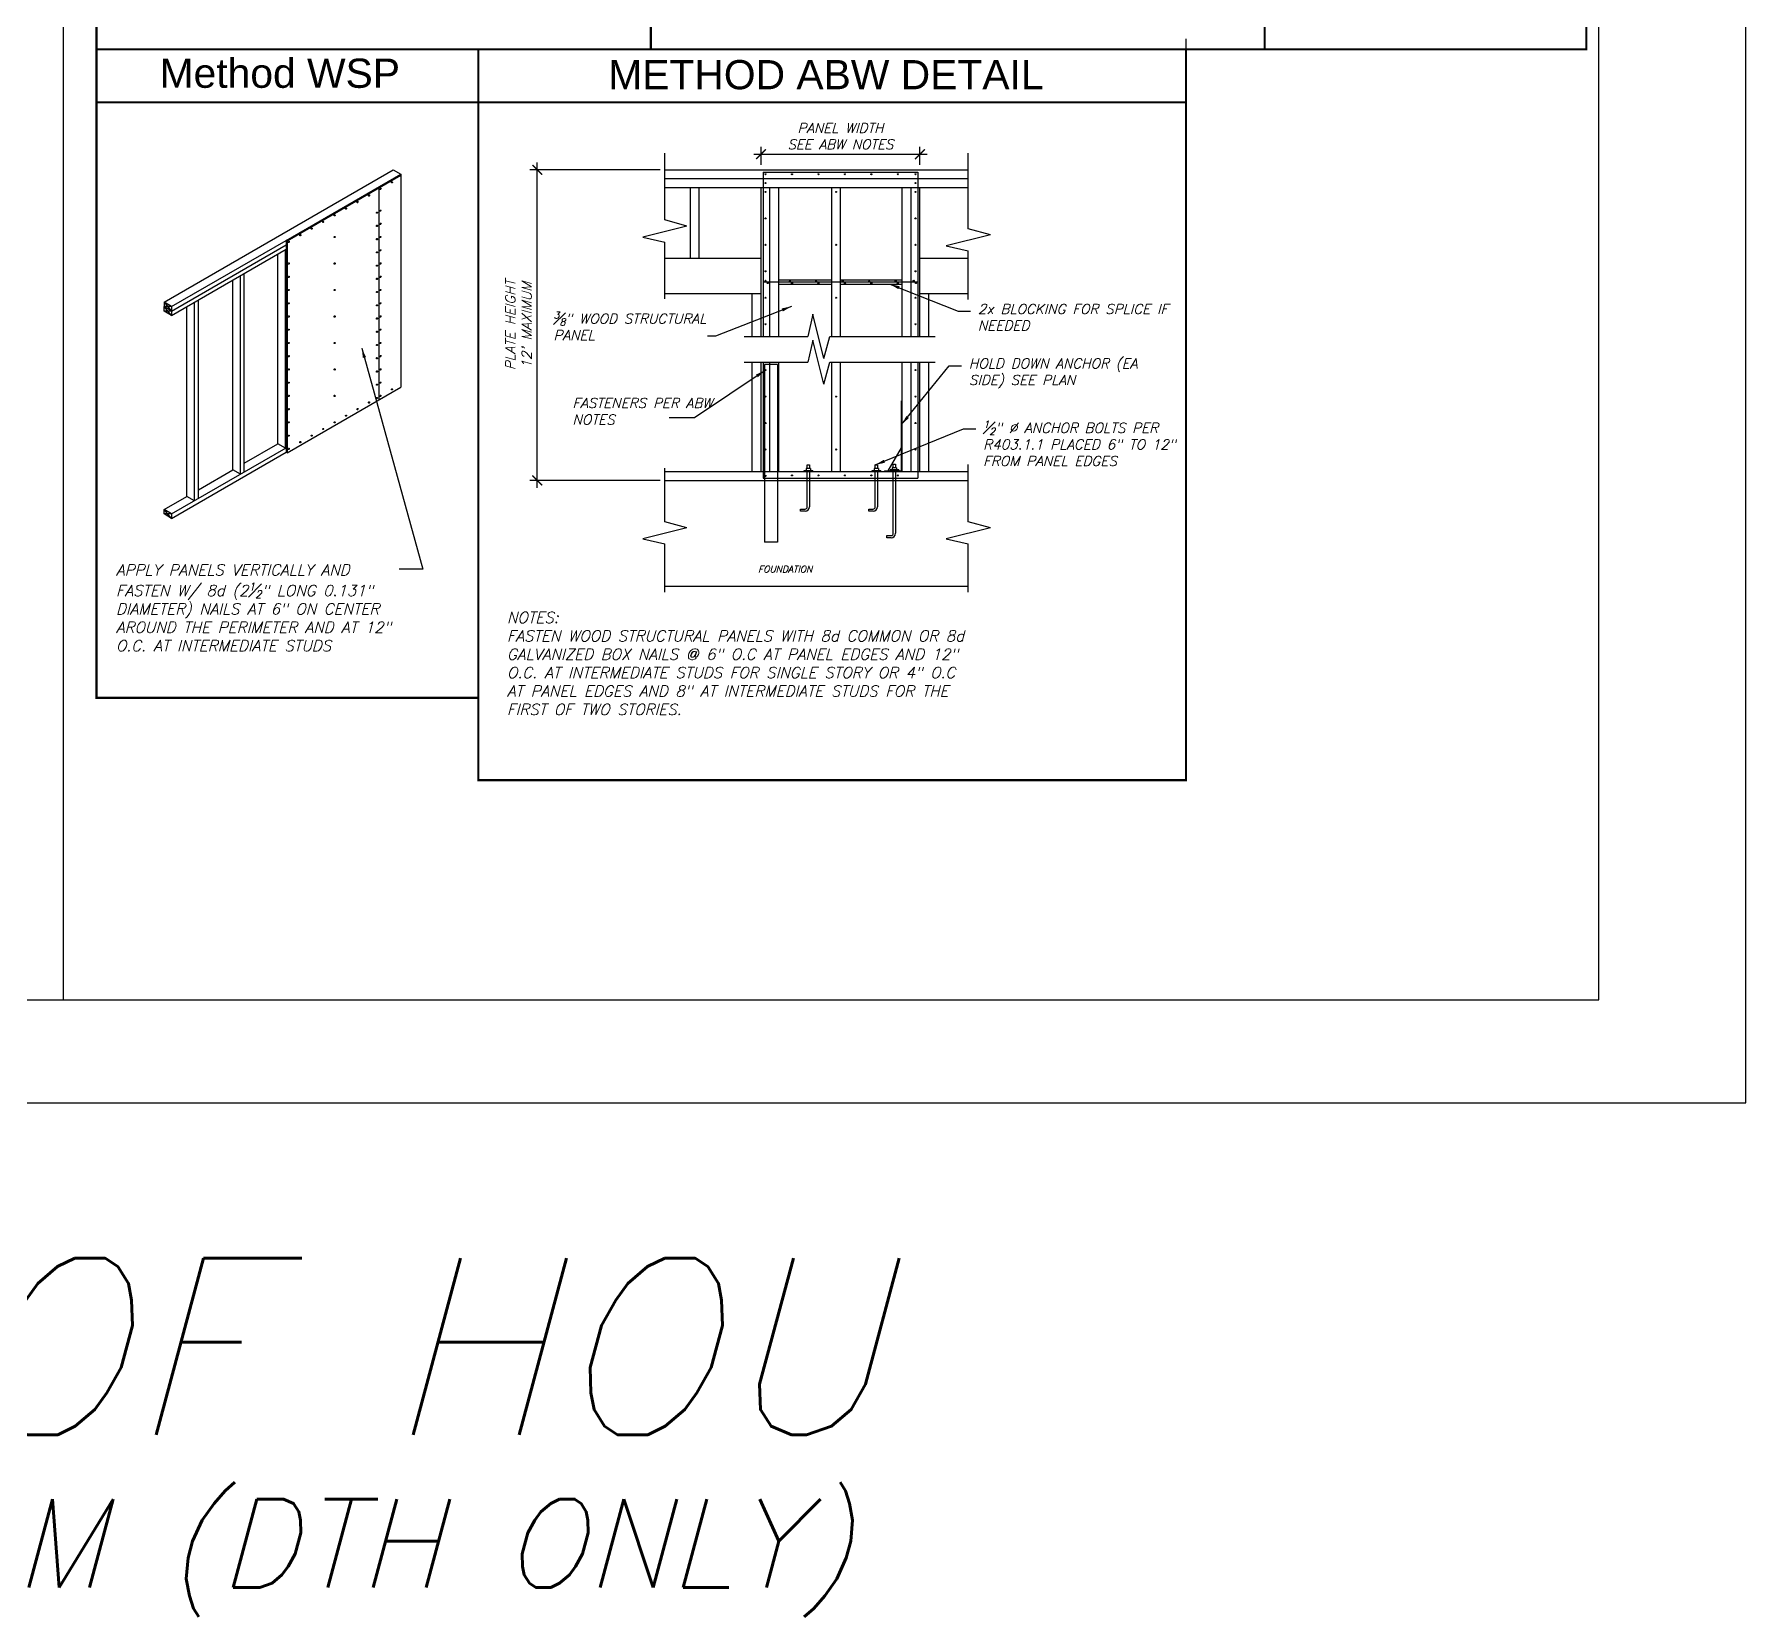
# Model space of a CAD drawing. Header units: inches. Extents: x 683 to 9753, y -6805 to 20230.
# Drawn here: x 7255 to 7953, y -6805 to -6159 of the extents above; entities that cross this region are included whole.
import ezdxf

# ---------------------------------------------------------------- set-up
doc = ezdxf.new("R2010")
doc.units = ezdxf.units.IN
doc.header["$LTSCALE"] = 48
doc.header["$MEASUREMENT"] = 0
doc.layers.get('Defpoints').update_dxf_attribs({"color": 251})
for name, color, linetype in [('DPIS-BL', 9, 'Continuous'), ('DPIS-DIM', 7, 'Continuous'), ('DPIS-TEXT', 7, 'Continuous'), ('FPTEXT', 2, 'Continuous')]:
    doc.layers.add(name, color=color, linetype=linetype)
doc.styles.add('SHEETNAME', font='arial.ttf', dxfattribs={"height": 4})
doc.styles.add('SIMPLEX', font='simplex.shx', dxfattribs={"oblique": 15, "height": 4})
doc.dimstyles.get("Standard").update_dxf_attribs({"dimtxt": 4, "dimasz": 4, "dimexe": 3, "dimexo": 2, "dimgap": 2, "dimtad": 1, "dimdec": 4, "dimrnd": 0.125, "dimzin": 3, "dimdsep": 46, "dimlunit": 4, "dimtxsty": 'SIMPLEX', "dimblk": 'ARCHTICK', "dimcen": 3, "dimdle": 3, "dimclrd": 2, "dimclre": 2, "dimadec": 0, "dimazin": 0, "dimtfac": 1, "dimtdec": 4, "dimtofl": 0, "dimtmove": 1, "dimatfit": 3, "dimfxl": 1, "dimtolj": 1, "dimtzin": 0, "dimarcsym": 0})

# ---------------------------------------------------------------- blocks, each defined once
blk = doc.blocks.new('_ArchTick')
at = {"color": 0, "const_width": 0.15}
blk.add_lwpolyline([(-0.5, -0.5), (0.5, 0.5)], dxfattribs=at)
blk = doc.blocks.new('*D123')
at = {"layer": 'Defpoints', "color": 0, "transparency": 16777216}
for p in [(7459.76, -6214.79), (7511.82, -6214.79), (7511.82, -6341.51)]:
    blk.add_point(p, dxfattribs=at)
at = {"layer": 'DPIS-TEXT', "color": 2, "lineweight": -2, "transparency": 16777216}
for p, q in [((7459.76, -6344.51), (7459.76, -6211.79)), ((7509.82, -6214.79), (7456.76, -6214.79)), ((7509.82, -6341.51), (7456.76, -6341.51))]:
    blk.add_line(p, q, dxfattribs=at)
at = {"layer": 'DPIS-TEXT', "color": 2, "lineweight": -2, "transparency": 16777216, "xscale": 4, "yscale": 4, "zscale": 4}
for p, rotation in [((7459.76, -6214.79), 90), ((7459.76, -6341.51), 270)]:
    blk.add_blockref('_ArchTick', p, dxfattribs=dict(at, rotation=rotation))
at = {"layer": 'DPIS-TEXT', "color": 0, "transparency": 16777216, "insert": (7452.05, -6278.15), "char_height": 4, "attachment_point": 5, "rotation": 90, "style": 'SIMPLEX'}
blk.add_mtext("\\A1;PLATE HEIGHT\\P12' MAXIMUM", dxfattribs=at)
blk = doc.blocks.new('*D122')
at = {"layer": 'Defpoints', "color": 0, "transparency": 16777216}
for p in [(7615.83, -6208.42), (7551.03, -6214.79), (7615.83, -6214.79)]:
    blk.add_point(p, dxfattribs=at)
at = {"layer": 'DPIS-DIM', "color": 2, "lineweight": -2, "transparency": 16777216}
for p, q in [((7551.03, -6212.79), (7551.03, -6205.42)), ((7615.83, -6212.79), (7615.83, -6205.42)), ((7548.03, -6208.42), (7618.83, -6208.42))]:
    blk.add_line(p, q, dxfattribs=at)
at = {"layer": 'DPIS-DIM', "color": 2, "lineweight": -2, "transparency": 16777216, "xscale": 4, "yscale": 4, "zscale": 4, "rotation": 180}
blk.add_blockref('_ArchTick', (7551.03, -6208.42), dxfattribs=at)
at = {"layer": 'DPIS-DIM', "color": 2, "lineweight": -2, "transparency": 16777216, "xscale": 4, "yscale": 4, "zscale": 4}
blk.add_blockref('_ArchTick', (7615.83, -6208.42), dxfattribs=at)
at = {"layer": 'DPIS-DIM', "color": 0, "transparency": 16777216, "insert": (7583.43, -6201.08), "char_height": 4, "attachment_point": 5, "style": 'SIMPLEX'}
blk.add_mtext('\\A1;PANEL WIDTH\\PSEE ABW NOTES', dxfattribs=at)

msp = doc.modelspace()

# ---------------------------------------------------------------- linework, layer by layer
for p, q in [((7511.81593, -6235.26048), (7511.81593, -6208.03896)), ((7635.57828, -6238.86048), (7635.57828, -6208.03896)), ((7307.47471, -6268.81817), (7401.00546, -6214.81817)), ((7401.00546, -6214.81817), (7404.12315, -6216.61817)), ((7511.81593, -6214.7925), (7635.57828, -6214.7925)), ((7511.81593, -6218.3925), (7635.57828, -6218.3925)), ((7511.81593, -6221.9925), (7635.57828, -6221.9925)), ((7522.23378, -6250.7925), (7522.23378, -6221.9925)), ((7525.83378, -6250.7925), (7525.83378, -6221.9925)), ((7551.03378, -6282.74624), (7551.03378, -6221.9925)), ((7554.63378, -6282.74624), (7554.63378, -6221.9925)), ((7558.23378, -6282.74624), (7558.23378, -6221.9925)), ((7579.83378, -6282.74624), (7579.83378, -6221.9925)), ((7583.43378, -6282.74624), (7583.43378, -6221.9925)), ((7608.63378, -6282.74624), (7608.63378, -6221.9925)), ((7612.23378, -6282.74624), (7612.23378, -6221.9925)), ((7615.83378, -6282.74624), (7615.83378, -6221.9925)), ((7520.81593, -6237.7425), (7502.81593, -6242.2425)), ((7520.81593, -6237.7425), (7511.81593, -6235.26048)), ((7644.57828, -6241.3425), (7626.57828, -6245.8425)), ((7644.57828, -6241.3425), (7635.57828, -6238.86048)), ((7310.5924, -6270.61817), (7357.35778, -6243.61817)), ((7310.5924, -6272.41817), (7357.35778, -6245.41817)), ((7310.5924, -6274.21817), (7357.35778, -6247.21817)), ((7357.071, -6328.38374), (7357.071, -6247.38374)), ((7502.81593, -6242.2425), (7511.81593, -6244.26048)), ((7511.81593, -6267.39888), (7511.81593, -6244.26048)), ((7626.57828, -6245.8425), (7635.57828, -6247.86048)), ((7635.57828, -6267.75452), (7635.57828, -6247.86048)), ((7353.95331, -6326.58374), (7353.95331, -6249.18374)), ((7511.81593, -6250.7925), (7551.03378, -6250.7925)), ((7615.83378, -6250.7925), (7635.57828, -6250.7925)), ((7335.53394, -6337.21817), (7335.53394, -6259.81817)), ((7338.65163, -6339.01817), (7338.65163, -6258.01817)), ((7340.21047, -6338.11817), (7340.21047, -6257.11817)), ((7558.23378, -6259.6251), (7579.83378, -6259.6251)), ((7558.23378, -6261.4251), (7579.83378, -6261.4251)), ((7583.43378, -6259.6251), (7608.63378, -6259.6251)), ((7583.43378, -6261.4251), (7608.63378, -6261.4251)), ((7310.5924, -6270.61817), (7307.47471, -6268.81817)), ((7307.47471, -6268.81817), (7307.47471, -6270.61817)), ((7307.47471, -6268.81817), (7310.5924, -6272.41817)), ((7319.94548, -6349.81817), (7319.94548, -6268.81817)), ((7321.50432, -6348.91817), (7321.50432, -6267.91817)), ((7511.81593, -6265.1925), (7551.03378, -6265.1925)), ((7547.43378, -6282.74624), (7547.43378, -6265.1925)), ((7615.83378, -6265.1925), (7635.57828, -6265.1925)), ((7619.43378, -6282.74624), (7619.43378, -6265.1925)), ((7310.5924, -6272.41817), (7307.47471, -6270.61817)), ((7307.47471, -6272.41817), (7307.47471, -6270.61817)), ((7310.5924, -6270.61817), (7307.47471, -6270.61817)), ((7310.5924, -6274.21817), (7307.47471, -6270.61817)), ((7310.5924, -6274.21817), (7307.47471, -6272.41817)), ((7310.5924, -6272.41817), (7307.47471, -6272.41817)), ((7310.5924, -6270.61817), (7310.5924, -6272.41817)), ((7310.5924, -6272.41817), (7310.5924, -6274.21817)), ((7316.82779, -6348.01817), (7316.82779, -6270.61817)), ((7572.0921, -6273.74624), (7570.07411, -6282.74624)), ((7576.5921, -6291.74624), (7572.0921, -6273.74624)), ((7544.1497, -6282.74624), (7570.07411, -6282.74624)), ((7576.5921, -6291.74624), (7579.07411, -6282.74624)), ((7579.07411, -6282.74624), (7622.02514, -6282.74624)), ((7572.0921, -6284.24088), (7570.07411, -6293.24088)), ((7576.5921, -6302.24088), (7572.0921, -6284.24088)), ((7544.1497, -6293.24088), (7570.07411, -6293.24088)), ((7547.43378, -6337.90652), (7547.43378, -6293.24088)), ((7551.03378, -6337.90652), (7551.03378, -6293.24088)), ((7557.78378, -6294.19587), (7552.38378, -6294.19587)), ((7552.38378, -6294.19587), (7552.38378, -6366.70652)), ((7554.63378, -6337.90652), (7554.63378, -6293.24088)), ((7557.78378, -6294.19587), (7557.78378, -6366.70652)), ((7558.23378, -6337.90652), (7558.23378, -6293.24088)), ((7576.5921, -6302.24088), (7579.07411, -6293.24088)), ((7579.07411, -6293.24088), (7622.02514, -6293.24088)), ((7579.83378, -6337.90652), (7579.83378, -6293.24088)), ((7583.43378, -6337.90652), (7583.43378, -6293.24088)), ((7608.63378, -6337.90652), (7608.63378, -6293.24088)), ((7612.23378, -6337.90652), (7612.23378, -6293.24088)), ((7615.83378, -6337.90652), (7615.83378, -6293.24088)), ((7619.43378, -6337.90652), (7619.43378, -6293.24088)), ((7608.63378, -6309.10652), (7608.29628, -6309.10652)), ((7608.29628, -6337.56902), (7608.29628, -6309.10652)), ((7310.5924, -6355.21817), (7357.35778, -6328.21817)), ((7310.5924, -6357.01817), (7357.35778, -6330.01817)), ((7340.21047, -6334.51817), (7353.95331, -6326.58374)), ((7357.071, -6328.38374), (7353.95331, -6326.58374)), ((7602.89628, -6337.56902), (7608.29628, -6328.26807)), ((7321.50432, -6345.31817), (7335.53394, -6337.21817)), ((7338.65163, -6339.01817), (7335.53394, -6337.21817)), ((7511.81593, -6358.37451), (7511.81593, -6336.52329)), ((7511.81593, -6337.90652), (7635.57828, -6337.90652)), ((7572.13596, -6337.56902), (7568.53596, -6337.56902)), ((7568.53596, -6337.56902), (7568.53596, -6337.90652)), ((7568.53596, -6337.90652), (7572.13596, -6337.90652)), ((7569.43596, -6336.66902), (7569.43596, -6337.56902)), ((7571.23596, -6336.66902), (7569.43596, -6336.66902)), ((7569.88596, -6352.30652), (7569.88596, -6337.90652)), ((7570.78596, -6337.90652), (7570.78596, -6352.30652)), ((7571.23596, -6336.66902), (7571.23596, -6337.56902)), ((7572.13596, -6337.56902), (7572.13596, -6337.90652)), ((7599.88159, -6337.56902), (7596.28159, -6337.56902)), ((7596.28159, -6337.56902), (7596.28159, -6337.90652)), ((7596.28159, -6337.90652), (7599.88159, -6337.90652)), ((7597.18159, -6336.66902), (7597.18159, -6337.56902)), ((7598.98159, -6336.66902), (7597.18159, -6336.66902)), ((7597.63159, -6352.30652), (7597.63159, -6337.90652)), ((7598.53159, -6337.90652), (7598.53159, -6352.30652)), ((7598.98159, -6336.66902), (7598.98159, -6337.56902)), ((7599.88159, -6337.56902), (7599.88159, -6337.90652)), ((7601.43378, -6337.56902), (7608.29628, -6337.56902)), ((7601.43378, -6337.56902), (7601.43378, -6337.90652)), ((7607.23408, -6337.23152), (7603.63408, -6337.23152)), ((7603.63408, -6337.23152), (7603.63408, -6337.56902)), ((7603.63408, -6337.56902), (7607.23408, -6337.56902)), ((7604.53408, -6336.33152), (7604.53408, -6337.23152)), ((7606.33408, -6336.33152), (7604.53408, -6336.33152)), ((7604.98408, -6363.10652), (7604.98408, -6337.90652)), ((7605.88408, -6337.90652), (7605.88408, -6363.10652)), ((7606.33408, -6336.33152), (7606.33408, -6337.23152)), ((7607.23408, -6337.23152), (7607.23408, -6337.56902)), ((7635.57828, -6358.37451), (7635.57828, -6335.07681)), ((7511.81593, -6341.50652), (7635.57828, -6341.50652)), ((7307.47471, -6353.41817), (7316.82779, -6348.01817)), ((7310.5924, -6355.21817), (7307.47471, -6353.41817)), ((7307.47471, -6355.21817), (7307.47471, -6353.41817)), ((7310.5924, -6357.01817), (7307.47471, -6353.41817)), ((7319.94548, -6349.81817), (7316.82779, -6348.01817)), ((7567.18596, -6354.10652), (7567.18596, -6353.20652)), ((7567.18596, -6353.20652), (7568.98596, -6353.20652)), ((7594.93159, -6354.10652), (7594.93159, -6353.20652)), ((7594.93159, -6353.20652), (7596.73159, -6353.20652)), ((7310.5924, -6357.01817), (7307.47471, -6355.21817)), ((7310.5924, -6355.21817), (7307.47471, -6355.21817)), ((7310.5924, -6355.21817), (7310.5924, -6357.01817)), ((7520.81593, -6360.85652), (7511.81593, -6358.37451)), ((7568.98596, -6354.10652), (7567.18596, -6354.10652)), ((7596.73159, -6354.10652), (7594.93159, -6354.10652)), ((7644.57828, -6360.85652), (7635.57828, -6358.37451)), ((7520.81593, -6360.85652), (7502.81593, -6365.35652)), ((7502.81593, -6365.35652), (7511.81593, -6367.37451)), ((7511.81593, -6387.15762), (7511.81593, -6367.37451)), ((7557.78378, -6366.70652), (7552.38378, -6366.70652)), ((7602.28408, -6364.90652), (7602.28408, -6364.00652)), ((7602.28408, -6364.00652), (7604.08408, -6364.00652)), ((7604.08408, -6364.90652), (7602.28408, -6364.90652)), ((7644.57828, -6360.85652), (7626.57828, -6365.35652)), ((7626.57828, -6365.35652), (7635.57828, -6367.37451)), ((7635.57828, -6387.15762), (7635.57828, -6367.37451)), ((7511.81593, -6384.70652), (7635.57828, -6384.70652))]:
    msp.add_line(p, q)
for points in [[(7569.88596, -6336.66902), (7569.88596, -6335.20652), (7570.78596, -6335.20652), (7570.78596, -6336.66902)], [(7597.63159, -6336.66902), (7597.63159, -6335.20652), (7598.53159, -6335.20652), (7598.53159, -6336.66902)], [(7604.98408, -6336.33152), (7604.98408, -6334.86902), (7605.88408, -6334.86902), (7605.88408, -6336.33152)]]:
    msp.add_lwpolyline(points)
for centre in [(7552.83378, -6216.5925), (7552.83378, -6220.1925), (7563.63378, -6216.5925), (7574.43378, -6216.5925), (7585.23378, -6216.5925), (7596.03378, -6216.5925), (7606.83378, -6216.5925), (7614.03378, -6216.5925), (7614.03378, -6220.1925), (7552.83378, -6223.7925), (7581.63378, -6223.7925), (7614.03378, -6223.7925), (7552.83378, -6234.5925), (7614.03378, -6234.5925), (7552.83378, -6245.3925), (7581.63378, -6245.3925), (7614.03378, -6245.3925), (7552.83378, -6256.1925), (7552.85152, -6260.0751), (7553.75152, -6260.9751), (7562.73378, -6260.0751), (7563.63378, -6260.9751), (7573.53378, -6260.0751), (7574.43378, -6260.9751), (7584.33378, -6260.0751), (7585.23378, -6260.9751), (7595.13378, -6260.0751), (7596.03378, -6260.9751), (7605.93378, -6260.0751), (7606.83378, -6260.9751), (7613.28998, -6260.0751), (7614.03378, -6256.1925), (7614.18998, -6260.9751), (7552.83378, -6266.9925), (7581.63378, -6266.9925), (7614.03378, -6266.9925), (7552.83378, -6277.7925), (7614.03378, -6277.7925), (7552.83378, -6296.50652), (7614.03378, -6296.50652), (7552.83378, -6307.30652), (7581.63378, -6307.30652), (7614.03378, -6307.30652), (7552.83378, -6318.10652), (7614.03378, -6318.10652), (7552.83378, -6328.90652), (7581.63378, -6328.90652), (7614.03378, -6328.90652), (7552.83378, -6339.70652), (7563.63378, -6339.48152), (7574.43378, -6339.48152), (7585.23378, -6339.48152), (7596.03378, -6339.48152), (7606.83378, -6339.48152)]:
    msp.add_circle(centre, 0.225)
for centre, radius in [((7568.98596, -6352.30652), 0.9), ((7568.98596, -6352.30652), 1.8), ((7596.73159, -6352.30652), 0.9), ((7596.73159, -6352.30652), 1.8), ((7604.08408, -6363.10652), 0.9), ((7604.08408, -6363.10652), 1.8)]:
    msp.add_arc(centre, radius, 270, 0)
at = {"layer": 'Defpoints', "color": 251}
for points in [[(6392.72188, -5521.41948), (6392.72188, -6595.41948), (7952.72188, -6595.41948), (7952.72188, -5521.41948)], [(6392.72188, -5521.41948), (6392.72188, -6595.41948), (7952.72188, -6595.41948), (7952.72188, -5521.41948)], [(6428.72188, -5557.41948), (6428.72188, -6553.41948), (7892.72188, -6553.41948), (7892.72188, -5557.41948)]]:
    msp.add_lwpolyline(points, close=True, dxfattribs=at)
at = {"layer": 'DPIS-BL', "const_width": 0.9}
for points in [[(7279.95554, -5925.55897), (7505.78192, -5925.55897), (7506.04502, -6165.63067), (7279.95554, -6165.63067)], [(7505.78192, -5925.55897), (7756.45005, -5925.55897), (7756.45005, -6165.63067), (7506.04502, -6165.63067)], [(7756.45005, -5925.55897), (7887.66825, -5925.55897), (7887.66825, -6165.63067), (7756.45005, -6165.63067)], [(7279.95554, -6165.63067), (7435.69353, -6165.63067), (7435.69353, -6430.25715), (7279.95554, -6430.25715)], [(7435.69353, -6165.63067), (7724.37472, -6165.63067), (7724.37472, -6463.86203), (7435.69353, -6463.86203)]]:
    msp.add_lwpolyline(points, close=True, dxfattribs=at)
for points in [[(7435.55105, -6187.26972), (7279.81307, -6187.26972)], [(7724.37472, -6187.26972), (7435.69353, -6187.26972)]]:
    msp.add_lwpolyline(points, dxfattribs=at)
at = {"layer": 'DPIS-TEXT'}
msp.add_line((7724.37472, -6161.2799), (7724.37472, -6450.65895), dxfattribs=at)
at = {"layer": 'DPIS-TEXT', "color": 1}
for p, q in [((7357.35778, -6243.61817), (7404.12315, -6216.61817)), ((7357.69877, -6243.81504), (7404.12315, -6217.01192)), ((7404.12315, -6216.61817), (7404.12315, -6303.41192)), ((7551.93378, -6215.6925), (7551.93378, -6282.74624)), ((7551.93378, -6215.6925), (7614.93378, -6215.6925)), ((7614.93378, -6215.6925), (7614.93378, -6282.74624)), ((7395.11107, -6222.21504), (7394.77007, -6222.01817)), ((7395.11107, -6222.21504), (7395.11107, -6308.61504)), ((7357.69877, -6243.81504), (7357.35778, -6243.61817)), ((7357.35778, -6243.61817), (7357.35778, -6330.01817)), ((7357.69877, -6243.81504), (7357.69877, -6330.21504)), ((7551.93378, -6260.5251), (7614.93378, -6260.5251)), ((7551.93378, -6293.24088), (7551.93378, -6340.60652)), ((7614.93378, -6293.24088), (7614.93378, -6340.60652)), ((7357.69877, -6330.21504), (7404.12315, -6303.41192)), ((7357.69877, -6330.21504), (7357.35778, -6330.01817)), ((7551.93378, -6340.60652), (7614.93378, -6340.60652))]:
    msp.add_line(p, q, dxfattribs=at)
at = {"layer": 'DPIS-TEXT'}
msp.add_lwpolyline([(7266.38405, -5521.41948), (7266.38405, -6553.41948)], dxfattribs=at)
for centre in [(7400.46269, -6219.86143), (7386.43308, -6227.96143), (7391.10962, -6225.26143), (7395.78616, -6222.56143), (7377.08001, -6233.36143), (7381.75654, -6230.66143), (7394.34803, -6232.26262), (7395.78616, -6231.43232), (7363.0504, -6241.46143), (7367.72693, -6238.76143), (7372.40347, -6236.06143), (7394.34803, -6237.66262), (7395.78616, -6236.83232), (7358.37386, -6244.16143), (7377.08001, -6242.23232), (7394.34803, -6243.06262), (7394.34803, -6248.46262), (7395.78616, -6242.23232), (7395.78616, -6247.63232), (7358.37386, -6253.03232), (7377.08001, -6253.03232), (7394.34803, -6253.86262), (7395.78616, -6253.03232), (7358.37386, -6258.43232), (7394.34803, -6259.26262), (7395.78616, -6258.43232), (7358.37386, -6263.83232), (7358.37386, -6269.23232), (7377.08001, -6263.83232), (7394.34803, -6264.66262), (7395.78616, -6263.83232), (7395.78616, -6269.23232), (7358.37386, -6274.63232), (7377.08001, -6274.63232), (7394.34803, -6270.06262), (7394.34803, -6275.46262), (7395.78616, -6274.63232), (7358.37386, -6280.03232), (7394.34803, -6280.86262), (7395.78616, -6280.03232), (7358.37386, -6285.43232), (7358.37386, -6290.83232), (7377.08001, -6285.43232), (7394.34803, -6286.26262), (7395.78616, -6285.43232), (7395.78616, -6290.83232), (7358.37386, -6296.23232), (7377.08001, -6296.23232), (7394.34803, -6291.66262), (7394.34803, -6297.06262), (7395.78616, -6296.23232), (7358.37386, -6301.63232), (7394.34803, -6302.46262), (7395.78616, -6301.63232), (7400.46269, -6304.33232), (7358.37386, -6307.03232), (7377.08001, -6307.03232), (7391.10962, -6309.73232), (7394.34803, -6307.86262), (7395.78616, -6307.03232), (7358.37386, -6312.43232), (7358.37386, -6317.83232), (7377.08001, -6317.83232), (7381.75654, -6315.13232), (7386.43308, -6312.43232), (7358.37386, -6323.23232), (7367.72693, -6323.23232), (7372.40347, -6320.53232), (7358.37386, -6328.63232), (7363.0504, -6325.93232)]:
    msp.add_ellipse(centre, major_axis=(0.13327, 0.23084), ratio=0.767591879, dxfattribs=at)

# ---------------------------------------------------------------- texts
at = {"layer": 'DPIS-TEXT', "color": 4, "style": 'SIMPLEX', "oblique": 15}
for s, height, p in [('FR-03 CITY OF HOU ', 72, (6606.87693, -6730.89561)), ('REV 3/6/13 TIM (DTH ONLY)', 36, (6879.02274, -6793.18119))]:
    msp.add_text(s, height=height, dxfattribs=at).set_placement(p)
at = {"layer": 'DPIS-TEXT', "attachment_point": 1, "style": 'SIMPLEX'}
for s, insert, char_height, width in [('\\A1;{\\H1x;2x BLOCKING FOR SPLICE IF NEEDED}', (7639.49726, -6269.53928), 4.05, 86.9384975), ('\\A1;{\\H0.7x;\\S3#8;}" WOOD STRUCTURAL PANEL', (7466.37751, -6272.68059), 4.05, 68.561486), ('\\A1;HOLD DOWN ANCHOR (EA SIDE) SEE PLAN', (7635.83381, -6291.78375), 4.05, 86.9384975), ('\\A1;FASTENERS PER ABW NOTES', (7474.1359, -6307.91921), 4.05, 63.2942731), ('\\A1;{\\H0.7x;\\S1#2;}" %%C ANCHOR BOLTS PER R403.1.1 PLACED 6" TO 12" FROM PANEL EDGES', (7641.68555, -6317.24679), 4.05, 86.9384975), ('\\A1;APPLY PANELS VERTICALLY AND FASTEN W/ 8d (2{\\H0.7x;\\S1#2;\\H1.4286x;" LONG 0.131" DIAMETER) NAILS AT 6" ON CENTER AROUND THE PERIMETER AND AT 12" O.C. AT INTERMEDIATE STUDS}', (7287.90396, -6375.79365), 4.5, 127.0143918), ('\\A1;FOUNDATION', (7549.83945, -6376.38176), 2.7, 54.5912979), ('\\A1;NOTES:\\PFASTEN WOOD STRUCTURAL PANELS WITH 8d COMMON OR 8d GALVANIZED BOX NAILS @ 6" O.C AT PANEL EDGES AND 12" O.C. AT INTERMEDIATE STUDS FOR SINGLE STORY OR 4" O.C AT PANEL EDGES AND 8" AT INTERMEDIATE STUDS FOR THE FIRST OF TWO STORIES.', (7447.39482, -6395.2003), 4.5, 206.9157168)]:
    msp.add_mtext(s, dxfattribs=dict(at, insert=insert, char_height=char_height, width=width))
at = {"layer": 'FPTEXT', "char_height": 11.9193574, "width": 468.0964178, "attachment_point": 1, "style": 'SHEETNAME'}
for s, insert in [('\\A1;Method WSP', (7305.67549, -6169.41307)), ('\\A1;METHOD ABW DETAIL', (7488.67431, -6170.00002))]:
    msp.add_mtext(s, dxfattribs=dict(at, insert=insert))

# ---------------------------------------------------------------- dimensions: what is measured, and where the dimension line sits
at = {"layer": 'DPIS-DIM'}
dim = msp.add_linear_dim(base=(7615.83378, -6208.4177), p1=(7551.03378, -6214.7925), p2=(7615.83378, -6214.7925), text='PANEL WIDTH\\PSEE ABW NOTES', dimstyle='Standard', override={"dimscale": 1}, dxfattribs=at)
dim.commit()
dim.dimension.update_dxf_attribs({"geometry": '*D122', "text_midpoint": (7583.43378, -6201.08436)})
at = {"layer": 'DPIS-TEXT'}
dim = msp.add_linear_dim(base=(7459.76124, -6214.7925), p1=(7511.81593, -6341.50652), p2=(7511.81593, -6214.7925), angle=90, text="PLATE HEIGHT\\P12' MAXIMUM", dimstyle='Standard', override={"dimscale": 1}, dxfattribs=at)
dim.commit()
dim.dimension.update_dxf_attribs({"geometry": '*D123', "text_midpoint": (7452.04695, -6278.14951)})

# ---------------------------------------------------------------- leaders
at = {"layer": 'DPIS-DIM'}
for points in [[(7603.59139, -6261.4251), (7631.47052, -6272.48706), (7636.42283, -6272.48706)], [(7563.43193, -6270.49329), (7532.49112, -6282.69518), (7529.11497, -6282.69518)], [(7552.64732, -6296.63245), (7523.85021, -6316.02318), (7513.55884, -6316.02318)], [(7608.29628, -6318.75771), (7627.80707, -6294.73153), (7632.75937, -6294.73153)], [(7597.63159, -6335.20652), (7633.65881, -6320.45168), (7638.61111, -6320.45168)]]:
    msp.add_leader(points, dimstyle='Standard', dxfattribs=at)
at = {"layer": 'DPIS-DIM', "color": 2}
msp.add_leader([(7388.16529, -6287.52601), (7413.08142, -6377.77003), (7403.4713, -6377.77003)], dimstyle='Standard', override={"dimscale": 1, "dimtad": 0}, dxfattribs=at)

doc.saveas('drawing.dxf')
